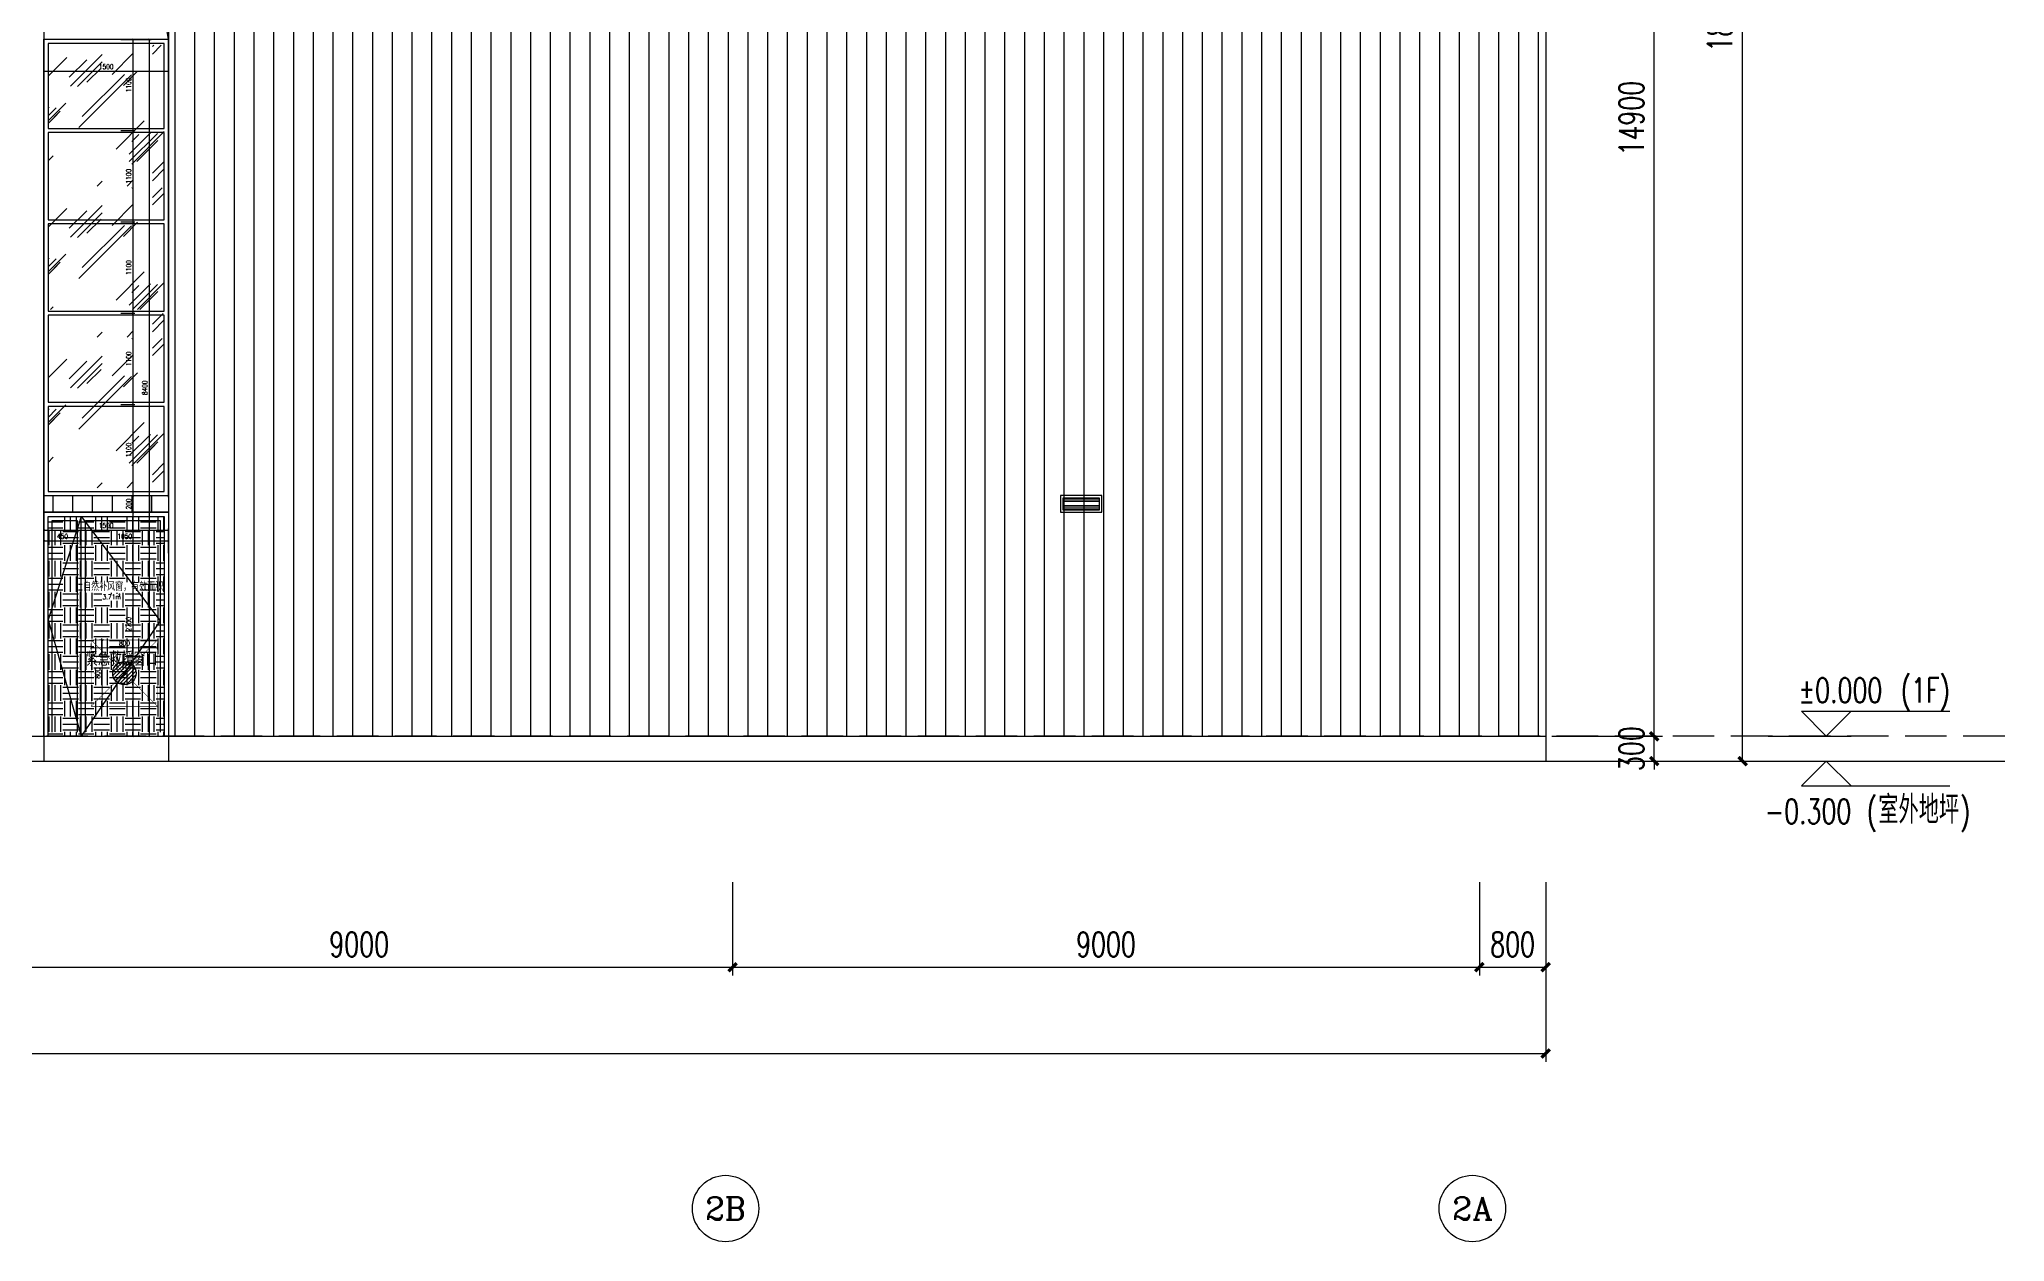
# Model space of a CAD drawing. Extents: x -2377130 to 293730, y -2 to 754590.
# Drawn here: x -964376 to -940690, y 511145 to 525637 of the extents above; entities that cross this region are included whole.
import ezdxf
from ezdxf.enums import TextEntityAlignment as Align

# ---------------------------------------------------------------- set-up
doc = ezdxf.new("R2010")
doc.units = 0
doc.header["$LTSCALE"] = 1000
doc.header["$MEASUREMENT"] = 0
for name, pattern in [('__DASH', [0.35, 0.25, -0.1]), ('DASH', [0.35, 0.25, -0.1]), ('DOTE', [2.42, 2, -0.2, 0.02, -0.2])]:
    doc.linetypes.add(name, pattern=pattern)
doc.layers.get('Defpoints').update_dxf_attribs({"color": 210})
for name, color, linetype in [('A-AXIS-D', 1, 'Continuous'), ('A-AXIS-DOTE', 14, 'DOTE'), ('A-HATCH-2', 251, 'Continuous'), ('A-LIN-V', 9, 'Continuous'), ('A-WINDOW', 140, 'Continuous'), ('A-彩色打印层', 22, 'Continuous'), ('A-门窗表显示尺寸', 160, 'Continuous'), ('AS-WALL', 40, 'Continuous'), ('AXIS', 3, 'Continuous'), ('DIM_ELEV', 3, 'Continuous'), ('PUB_DIM', 3, 'Continuous'), ('PUB_TEXT', 7, 'Continuous'), ('SPACE', 7, 'Continuous'), ('SPACE_HATCH', 8, 'Continuous')]:
    doc.layers.add(name, color=color, linetype=linetype)
doc.layers.add('A-WALL-HATCH', color=8, linetype='Continuous', lineweight=13)
doc.styles.add('_TCH_AXIS', font='COMPLEX', dxfattribs={"bigfont": 'GBCBIG'})
doc.styles.add('_TCH_DIM', font='SIMPLEX', dxfattribs={"bigfont": 'GBCBIG'})
doc.styles.add('_TCH_DIM_T3', font='SIMPLEX', dxfattribs={"width": 0.705882, "bigfont": 'GBCBIG'})
doc.styles.add('_TCH_SPACE', font='SIMPLEX', dxfattribs={"height": 5, "bigfont": 'GBCBIG'})
doc.styles.add('A-DIM_T3', font='SIMPLEX', dxfattribs={"width": 0.705882, "bigfont": 'GBCBIG'})
doc.styles.add('STYLE1', font='')
doc.styles.get('STYLE1').set_extended_font_data('SimSun')
doc.dimstyles.new('_TCH_ARCH&&100', dxfattribs={"dimtxt": 297.5, "dimasz": 100, "dimexe": 100, "dimexo": 100, "dimgap": 126.25, "dimtad": 1, "dimdec": 0, "dimzin": 0, "dimdsep": 46, "dimtxsty": '_TCH_DIM_T3', "dimblk": 'ARCHTICK', "dimcen": 0.09, "dimclrt": 7, "dimazin": 2, "dimtfac": 1, "dimtdec": 0, "dimtix": 1, "dimtmove": 2, "dimatfit": 3, "dimfxl": 0, "dimtolj": 1, "dimtzin": 0, "dimarcsym": 0})
doc.dimstyles.new('_TCH_ARCH&&20', dxfattribs={"dimtxt": 59.5, "dimasz": 20, "dimexe": 20, "dimexo": 20, "dimgap": 25.25, "dimtad": 1, "dimdec": 0, "dimzin": 0, "dimdsep": 46, "dimtxsty": '_TCH_DIM_T3', "dimblk": 'ARCHTICK', "dimcen": 0.09, "dimclrt": 7, "dimazin": 2, "dimtfac": 1, "dimtdec": 0, "dimtix": 1, "dimtmove": 2, "dimatfit": 3, "dimfxl": 0, "dimtolj": 1, "dimtzin": 0, "dimarcsym": 0})
doc.dimstyles.new('A-DIM&&20', dxfattribs={"dimtxt": 59.5, "dimasz": 20, "dimexe": 20, "dimexo": 20, "dimgap": 25.25, "dimtad": 1, "dimdec": 0, "dimzin": 0, "dimdsep": 46, "dimtxsty": 'A-DIM_T3', "dimblk": 'ARCHTICK', "dimcen": 0.09, "dimclrt": 7, "dimazin": 2, "dimtfac": 1, "dimtdec": 0, "dimtix": 1, "dimtmove": 2, "dimatfit": 3, "dimfxl": 0, "dimtolj": 1, "dimtzin": 0, "dimarcsym": 0})

# ---------------------------------------------------------------- blocks, each defined once
blk = doc.blocks.new('_ArchTick')
at = {"color": 0, "linetype": 'ByBlock', "const_width": 0.4}
blk.add_lwpolyline([(-0.5, -0.5), (0.5, 0.5)], dxfattribs=at)
blk = doc.blocks.new('*D1118')
at = {"layer": 'A-AXIS-D', "color": 0, "lineweight": -2}
for p, q in [((-1104221, 515480), (-1104221, 513313)), ((-946221, 515480), (-946221, 513313)), ((-1104221, 513413), (-946221, 513413))]:
    blk.add_line(p, q, dxfattribs=at)
at = {"layer": 'Defpoints', "color": 0}
for p in [(-1104221, 515580), (-946221, 515580), (-946221, 513413)]:
    blk.add_point(p, dxfattribs=at)
at = {"layer": 'A-AXIS-D', "color": 0, "lineweight": -2, "xscale": 100, "yscale": 100, "zscale": 100, "rotation": 180}
blk.add_blockref('_ArchTick', (-1104221, 513413), dxfattribs=at)
at = {"layer": 'A-AXIS-D', "color": 0, "lineweight": -2, "xscale": 100, "yscale": 100, "zscale": 100}
blk.add_blockref('_ArchTick', (-946221, 513413), dxfattribs=at)
at = {"layer": 'A-AXIS-D', "color": 7, "insert": (-1025221, 513688), "char_height": 297.5, "attachment_point": 5, "style": '_TCH_DIM_T3'}
blk.add_mtext('\\A1;158000', dxfattribs=at)
blk = doc.blocks.new('*D1092')
at = {"layer": 'A-AXIS-D', "color": 0, "lineweight": -2}
for p, q in [((-945081, 534937), (-943748, 534937)), ((-943848, 516937), (-943848, 534937)), ((-945081, 516937), (-943748, 516937))]:
    blk.add_line(p, q, dxfattribs=at)
at = {"layer": 'Defpoints', "color": 0}
for p in [(-945181, 534937), (-943848, 534937), (-945181, 516937)]:
    blk.add_point(p, dxfattribs=at)
at = {"layer": 'A-AXIS-D', "color": 0, "lineweight": -2, "xscale": 100, "yscale": 100, "zscale": 100}
for p, rotation in [((-943848, 534937), 90), ((-943848, 516937), 270)]:
    blk.add_blockref('_ArchTick', p, dxfattribs=dict(at, rotation=rotation))
at = {"layer": 'A-AXIS-D', "color": 7, "insert": (-944123, 525937), "char_height": 297.5, "attachment_point": 5, "rotation": 90, "style": '_TCH_DIM_T3'}
blk.add_mtext('\\A1;18000', dxfattribs=at)
blk = doc.blocks.new('*D1091')
at = {"layer": 'A-AXIS-D', "color": 0, "lineweight": -2}
for p, q in [((-944914, 517237), (-944914, 517337)), ((-946147, 517237), (-944814, 517237)), ((-944914, 516937), (-944914, 517237)), ((-946147, 516937), (-944814, 516937)), ((-944914, 516937), (-944914, 516837))]:
    blk.add_line(p, q, dxfattribs=at)
at = {"layer": 'Defpoints', "color": 0}
for p in [(-946247, 517237), (-944914, 517237), (-946247, 516937)]:
    blk.add_point(p, dxfattribs=at)
at = {"layer": 'A-AXIS-D', "color": 0, "lineweight": -2, "xscale": 100, "yscale": 100, "zscale": 100}
for p, rotation in [((-944914, 517237), 270), ((-944914, 516937), 90)]:
    blk.add_blockref('_ArchTick', p, dxfattribs=dict(at, rotation=rotation))
at = {"layer": 'A-AXIS-D', "color": 7, "insert": (-945189, 517087), "char_height": 297.5, "attachment_point": 5, "rotation": 90, "style": '_TCH_DIM_T3'}
blk.add_mtext('\\A1;300', dxfattribs=at)
blk = doc.blocks.new('*D1090')
at = {"layer": 'A-AXIS-D', "color": 0, "lineweight": -2}
for p, q in [((-946147, 532137), (-944814, 532137)), ((-944914, 517237), (-944914, 532137)), ((-946147, 517237), (-944814, 517237))]:
    blk.add_line(p, q, dxfattribs=at)
at = {"layer": 'Defpoints', "color": 0}
for p in [(-946247, 532137), (-944914, 532137), (-946247, 517237)]:
    blk.add_point(p, dxfattribs=at)
at = {"layer": 'A-AXIS-D', "color": 0, "lineweight": -2, "xscale": 100, "yscale": 100, "zscale": 100}
for p, rotation in [((-944914, 532137), 90), ((-944914, 517237), 270)]:
    blk.add_blockref('_ArchTick', p, dxfattribs=dict(at, rotation=rotation))
at = {"layer": 'A-AXIS-D', "color": 7, "insert": (-945189, 524687), "char_height": 297.5, "attachment_point": 5, "rotation": 90, "style": '_TCH_DIM_T3'}
blk.add_mtext('\\A1;14900', dxfattribs=at)
blk = doc.blocks.new('*D1071')
at = {"layer": 'A-AXIS-D', "color": 0, "lineweight": -2}
for p, q in [((-965021, 515480), (-965021, 514353)), ((-956021, 515480), (-956021, 514353)), ((-965021, 514453), (-956021, 514453))]:
    blk.add_line(p, q, dxfattribs=at)
at = {"layer": 'Defpoints', "color": 0}
for p in [(-965021, 515580), (-956021, 515580), (-956021, 514453)]:
    blk.add_point(p, dxfattribs=at)
at = {"layer": 'A-AXIS-D', "color": 0, "lineweight": -2, "xscale": 100, "yscale": 100, "zscale": 100, "rotation": 180}
blk.add_blockref('_ArchTick', (-965021, 514453), dxfattribs=at)
at = {"layer": 'A-AXIS-D', "color": 0, "lineweight": -2, "xscale": 100, "yscale": 100, "zscale": 100}
blk.add_blockref('_ArchTick', (-956021, 514453), dxfattribs=at)
at = {"layer": 'A-AXIS-D', "color": 7, "insert": (-960521, 514728), "char_height": 297.5, "attachment_point": 5, "style": '_TCH_DIM_T3'}
blk.add_mtext('\\A1;9000', dxfattribs=at)
blk = doc.blocks.new('*D1070')
at = {"layer": 'A-AXIS-D', "color": 0, "lineweight": -2}
for p, q in [((-956021, 515480), (-956021, 514353)), ((-947021, 515480), (-947021, 514353)), ((-956021, 514453), (-947021, 514453))]:
    blk.add_line(p, q, dxfattribs=at)
at = {"layer": 'Defpoints', "color": 0}
for p in [(-956021, 515580), (-947021, 515580), (-947021, 514453)]:
    blk.add_point(p, dxfattribs=at)
at = {"layer": 'A-AXIS-D', "color": 0, "lineweight": -2, "xscale": 100, "yscale": 100, "zscale": 100, "rotation": 180}
blk.add_blockref('_ArchTick', (-956021, 514453), dxfattribs=at)
at = {"layer": 'A-AXIS-D', "color": 0, "lineweight": -2, "xscale": 100, "yscale": 100, "zscale": 100}
blk.add_blockref('_ArchTick', (-947021, 514453), dxfattribs=at)
at = {"layer": 'A-AXIS-D', "color": 7, "insert": (-951521, 514728), "char_height": 297.5, "attachment_point": 5, "style": '_TCH_DIM_T3'}
blk.add_mtext('\\A1;9000', dxfattribs=at)
blk = doc.blocks.new('*D1069')
at = {"layer": 'A-AXIS-D', "color": 0, "lineweight": -2}
for p, q in [((-947021, 515480), (-947021, 514353)), ((-946221, 515480), (-946221, 514353)), ((-947021, 514453), (-946221, 514453))]:
    blk.add_line(p, q, dxfattribs=at)
at = {"layer": 'Defpoints', "color": 0}
for p in [(-947021, 515580), (-946221, 515580), (-946221, 514453)]:
    blk.add_point(p, dxfattribs=at)
at = {"layer": 'A-AXIS-D', "color": 0, "lineweight": -2, "xscale": 100, "yscale": 100, "zscale": 100, "rotation": 180}
blk.add_blockref('_ArchTick', (-947021, 514453), dxfattribs=at)
at = {"layer": 'A-AXIS-D', "color": 0, "lineweight": -2, "xscale": 100, "yscale": 100, "zscale": 100}
blk.add_blockref('_ArchTick', (-946221, 514453), dxfattribs=at)
at = {"layer": 'A-AXIS-D', "color": 7, "insert": (-946621, 514728), "char_height": 297.5, "attachment_point": 5, "style": '_TCH_DIM_T3'}
blk.add_mtext('\\A1;800', dxfattribs=at)
blk = doc.blocks.new('*D775')
at = {"layer": 'A-门窗表显示尺寸', "color": 0, "lineweight": -2}
for p, q in [((-963395, 520137), (-963225, 520137)), ((-963395, 519937), (-963225, 519937)), ((-963245, 519937), (-963245, 520137))]:
    blk.add_line(p, q, dxfattribs=at)
at = {"layer": 'Defpoints', "color": 0}
for p in [(-963415, 520137), (-963415, 519937), (-963245, 520137)]:
    blk.add_point(p, dxfattribs=at)
at = {"layer": 'A-门窗表显示尺寸', "color": 0, "lineweight": -2, "xscale": 20, "yscale": 20, "zscale": 20}
for p, rotation in [((-963245, 520137), 90), ((-963245, 519937), 270)]:
    blk.add_blockref('_ArchTick', p, dxfattribs=dict(at, rotation=rotation))
at = {"layer": 'A-门窗表显示尺寸', "color": 7, "insert": (-963300, 520037), "char_height": 59.5, "attachment_point": 5, "rotation": 90, "style": '_TCH_DIM_T3'}
blk.add_mtext('\\A1;200', dxfattribs=at)
blk = doc.blocks.new('*D776')
at = {"layer": 'A-门窗表显示尺寸', "color": 0, "lineweight": -2}
for p, q in [((-963395, 521237), (-963225, 521237)), ((-963245, 520137), (-963245, 521237)), ((-963395, 520137), (-963225, 520137))]:
    blk.add_line(p, q, dxfattribs=at)
at = {"layer": 'Defpoints', "color": 0}
for p in [(-963415, 521237), (-963245, 521237), (-963415, 520137)]:
    blk.add_point(p, dxfattribs=at)
at = {"layer": 'A-门窗表显示尺寸', "color": 0, "lineweight": -2, "xscale": 20, "yscale": 20, "zscale": 20}
for p, rotation in [((-963245, 521237), 90), ((-963245, 520137), 270)]:
    blk.add_blockref('_ArchTick', p, dxfattribs=dict(at, rotation=rotation))
at = {"layer": 'A-门窗表显示尺寸', "color": 7, "insert": (-963300, 520687), "char_height": 59.5, "attachment_point": 5, "rotation": 90, "style": '_TCH_DIM_T3'}
blk.add_mtext('\\A1;1100', dxfattribs=at)
blk = doc.blocks.new('*D777')
at = {"layer": 'A-门窗表显示尺寸', "color": 0, "lineweight": -2}
for p, q in [((-963395, 522337), (-963225, 522337)), ((-963245, 521237), (-963245, 522337)), ((-963395, 521237), (-963225, 521237))]:
    blk.add_line(p, q, dxfattribs=at)
at = {"layer": 'Defpoints', "color": 0}
for p in [(-963415, 522337), (-963245, 522337), (-963415, 521237)]:
    blk.add_point(p, dxfattribs=at)
at = {"layer": 'A-门窗表显示尺寸', "color": 0, "lineweight": -2, "xscale": 20, "yscale": 20, "zscale": 20}
for p, rotation in [((-963245, 522337), 90), ((-963245, 521237), 270)]:
    blk.add_blockref('_ArchTick', p, dxfattribs=dict(at, rotation=rotation))
at = {"layer": 'A-门窗表显示尺寸', "color": 7, "insert": (-963300, 521787), "char_height": 59.5, "attachment_point": 5, "rotation": 90, "style": '_TCH_DIM_T3'}
blk.add_mtext('\\A1;1100', dxfattribs=at)
blk = doc.blocks.new('*D778')
at = {"layer": 'A-门窗表显示尺寸', "color": 0, "lineweight": -2}
for p, q in [((-963395, 523437), (-963225, 523437)), ((-963245, 522337), (-963245, 523437)), ((-963395, 522337), (-963225, 522337))]:
    blk.add_line(p, q, dxfattribs=at)
at = {"layer": 'Defpoints', "color": 0}
for p in [(-963415, 523437), (-963245, 523437), (-963415, 522337)]:
    blk.add_point(p, dxfattribs=at)
at = {"layer": 'A-门窗表显示尺寸', "color": 0, "lineweight": -2, "xscale": 20, "yscale": 20, "zscale": 20}
for p, rotation in [((-963245, 523437), 90), ((-963245, 522337), 270)]:
    blk.add_blockref('_ArchTick', p, dxfattribs=dict(at, rotation=rotation))
at = {"layer": 'A-门窗表显示尺寸', "color": 7, "insert": (-963300, 522887), "char_height": 59.5, "attachment_point": 5, "rotation": 90, "style": '_TCH_DIM_T3'}
blk.add_mtext('\\A1;1100', dxfattribs=at)
blk = doc.blocks.new('*D779')
at = {"layer": 'A-门窗表显示尺寸', "color": 0, "lineweight": -2}
for p, q in [((-963395, 524537), (-963225, 524537)), ((-963245, 523437), (-963245, 524537)), ((-963395, 523437), (-963225, 523437))]:
    blk.add_line(p, q, dxfattribs=at)
at = {"layer": 'Defpoints', "color": 0}
for p in [(-963415, 524537), (-963245, 524537), (-963415, 523437)]:
    blk.add_point(p, dxfattribs=at)
at = {"layer": 'A-门窗表显示尺寸', "color": 0, "lineweight": -2, "xscale": 20, "yscale": 20, "zscale": 20}
for p, rotation in [((-963245, 524537), 90), ((-963245, 523437), 270)]:
    blk.add_blockref('_ArchTick', p, dxfattribs=dict(at, rotation=rotation))
at = {"layer": 'A-门窗表显示尺寸', "color": 7, "insert": (-963300, 523987), "char_height": 59.5, "attachment_point": 5, "rotation": 90, "style": '_TCH_DIM_T3'}
blk.add_mtext('\\A1;1100', dxfattribs=at)
blk = doc.blocks.new('*D780')
at = {"layer": 'A-门窗表显示尺寸', "color": 0, "lineweight": -2}
for p, q in [((-963395, 525637), (-963225, 525637)), ((-963245, 524537), (-963245, 525637)), ((-963395, 524537), (-963225, 524537))]:
    blk.add_line(p, q, dxfattribs=at)
at = {"layer": 'Defpoints', "color": 0}
for p in [(-963415, 525637), (-963245, 525637), (-963415, 524537)]:
    blk.add_point(p, dxfattribs=at)
at = {"layer": 'A-门窗表显示尺寸', "color": 0, "lineweight": -2, "xscale": 20, "yscale": 20, "zscale": 20}
for p, rotation in [((-963245, 525637), 90), ((-963245, 524537), 270)]:
    blk.add_blockref('_ArchTick', p, dxfattribs=dict(at, rotation=rotation))
at = {"layer": 'A-门窗表显示尺寸', "color": 7, "insert": (-963300, 525087), "char_height": 59.5, "attachment_point": 5, "rotation": 90, "style": '_TCH_DIM_T3'}
blk.add_mtext('\\A1;1100', dxfattribs=at)
blk = doc.blocks.new('*D781')
at = {"layer": 'A-门窗表显示尺寸', "color": 0, "lineweight": -2}
for p, q in [((-963375, 525637), (-963030, 525637)), ((-963050, 517237), (-963050, 525637)), ((-963375, 517237), (-963030, 517237))]:
    blk.add_line(p, q, dxfattribs=at)
at = {"layer": 'Defpoints', "color": 0}
for p in [(-963395, 525637), (-963050, 525637), (-963395, 517237)]:
    blk.add_point(p, dxfattribs=at)
at = {"layer": 'A-门窗表显示尺寸', "color": 0, "lineweight": -2, "xscale": 20, "yscale": 20, "zscale": 20}
for p, rotation in [((-963050, 525637), 90), ((-963050, 517237), 270)]:
    blk.add_blockref('_ArchTick', p, dxfattribs=dict(at, rotation=rotation))
at = {"layer": 'A-门窗表显示尺寸', "color": 7, "insert": (-963105, 521437), "char_height": 59.5, "attachment_point": 5, "rotation": 90, "style": '_TCH_DIM_T3'}
blk.add_mtext('\\A1;8400', dxfattribs=at)
blk = doc.blocks.new('*D782')
at = {"layer": 'A-门窗表显示尺寸', "color": 0, "lineweight": -2}
for p, q in [((-964321, 525103), (-964321, 525272)), ((-964321, 525252), (-962821, 525252)), ((-962821, 525103), (-962821, 525272))]:
    blk.add_line(p, q, dxfattribs=at)
at = {"layer": 'Defpoints', "color": 0}
for p in [(-962821, 525252), (-964321, 525083), (-962821, 525083)]:
    blk.add_point(p, dxfattribs=at)
at = {"layer": 'A-门窗表显示尺寸', "color": 0, "lineweight": -2, "xscale": 20, "yscale": 20, "zscale": 20, "rotation": 180}
blk.add_blockref('_ArchTick', (-964321, 525252), dxfattribs=at)
at = {"layer": 'A-门窗表显示尺寸', "color": 0, "lineweight": -2, "xscale": 20, "yscale": 20, "zscale": 20}
blk.add_blockref('_ArchTick', (-962821, 525252), dxfattribs=at)
at = {"layer": 'A-门窗表显示尺寸', "color": 7, "insert": (-963571, 525307), "char_height": 59.5, "attachment_point": 5, "style": 'A-DIM_T3'}
blk.add_mtext('\\A1;1500', dxfattribs=at)
blk = doc.blocks.new('*D636')
at = {"layer": 'Defpoints', "color": 0}
for p in [(-1646821, 507410), (-1646021, 507410), (-1646021, 507337)]:
    blk.add_point(p, dxfattribs=at)
at = {"layer": 'PUB_DIM', "color": 0, "lineweight": -2}
for p, q in [((-1646821, 507390), (-1646821, 507317)), ((-1646021, 507390), (-1646021, 507317)), ((-1646821, 507337), (-1646021, 507337))]:
    blk.add_line(p, q, dxfattribs=at)
at = {"layer": 'PUB_DIM', "color": 0, "lineweight": -2, "xscale": 20, "yscale": 20, "zscale": 20, "rotation": 180}
blk.add_blockref('_ArchTick', (-1646821, 507337), dxfattribs=at)
at = {"layer": 'PUB_DIM', "color": 0, "lineweight": -2, "xscale": 20, "yscale": 20, "zscale": 20}
blk.add_blockref('_ArchTick', (-1646021, 507337), dxfattribs=at)
at = {"layer": 'PUB_DIM', "color": 7, "insert": (-1646421, 507392), "char_height": 59.5, "attachment_point": 5, "style": '_TCH_DIM_T3'}
blk.add_mtext('\\A1;800', dxfattribs=at)
blk = doc.blocks.new('*D637')
at = {"layer": 'Defpoints', "color": 0}
for p in [(-1646740, 507431), (-1646688, 507431), (-1646740, 506631)]:
    blk.add_point(p, dxfattribs=at)
at = {"layer": 'PUB_DIM', "color": 0, "lineweight": -2}
for p, q in [((-1646720, 507431), (-1646668, 507431)), ((-1646688, 506631), (-1646688, 507431)), ((-1646720, 506631), (-1646668, 506631))]:
    blk.add_line(p, q, dxfattribs=at)
at = {"layer": 'PUB_DIM', "color": 0, "lineweight": -2, "xscale": 20, "yscale": 20, "zscale": 20}
for p, rotation in [((-1646688, 507431), 90), ((-1646688, 506631), 270)]:
    blk.add_blockref('_ArchTick', p, dxfattribs=dict(at, rotation=rotation))
at = {"layer": 'PUB_DIM', "color": 7, "insert": (-1646743, 507031), "char_height": 59.5, "attachment_point": 5, "rotation": 90, "style": '_TCH_DIM_T3'}
blk.add_mtext('\\A1;800', dxfattribs=at)
blk = doc.blocks.new('*D822')
at = {"layer": 'A-门窗表显示尺寸', "color": 0, "lineweight": -2}
for p, q in [((-963381, 519937), (-963225, 519937)), ((-963245, 517237), (-963245, 519937)), ((-963381, 517237), (-963225, 517237))]:
    blk.add_line(p, q, dxfattribs=at)
at = {"layer": 'Defpoints', "color": 0}
for p in [(-963401, 519937), (-963245, 519937), (-963401, 517237)]:
    blk.add_point(p, dxfattribs=at)
at = {"layer": 'A-门窗表显示尺寸', "color": 0, "lineweight": -2, "xscale": 20, "yscale": 20, "zscale": 20}
for p, rotation in [((-963245, 519937), 90), ((-963245, 517237), 270)]:
    blk.add_blockref('_ArchTick', p, dxfattribs=dict(at, rotation=rotation))
at = {"layer": 'A-门窗表显示尺寸', "color": 7, "insert": (-963300, 518587), "char_height": 59.5, "attachment_point": 5, "rotation": 90, "style": 'A-DIM_T3'}
blk.add_mtext('\\A1;2700', dxfattribs=at)
blk = doc.blocks.new('*D823')
at = {"layer": 'A-门窗表显示尺寸', "color": 0, "lineweight": -2}
for p, q in [((-964321, 519443), (-964321, 519612)), ((-964321, 519592), (-963871, 519592)), ((-963871, 519443), (-963871, 519612))]:
    blk.add_line(p, q, dxfattribs=at)
at = {"layer": 'Defpoints', "color": 0}
for p in [(-963871, 519592), (-964321, 519423), (-963871, 519423)]:
    blk.add_point(p, dxfattribs=at)
at = {"layer": 'A-门窗表显示尺寸', "color": 0, "lineweight": -2, "xscale": 20, "yscale": 20, "zscale": 20, "rotation": 180}
blk.add_blockref('_ArchTick', (-964321, 519592), dxfattribs=at)
at = {"layer": 'A-门窗表显示尺寸', "color": 0, "lineweight": -2, "xscale": 20, "yscale": 20, "zscale": 20}
blk.add_blockref('_ArchTick', (-963871, 519592), dxfattribs=at)
at = {"layer": 'A-门窗表显示尺寸', "color": 7, "insert": (-964096, 519647), "char_height": 59.5, "attachment_point": 5, "style": 'A-DIM_T3'}
blk.add_mtext('\\A1;450', dxfattribs=at)
blk = doc.blocks.new('*D824')
at = {"layer": 'A-门窗表显示尺寸', "color": 0, "lineweight": -2}
for p, q in [((-963871, 519443), (-963871, 519612)), ((-963871, 519592), (-962821, 519592)), ((-962821, 519443), (-962821, 519612))]:
    blk.add_line(p, q, dxfattribs=at)
at = {"layer": 'Defpoints', "color": 0}
for p in [(-962821, 519592), (-963871, 519423), (-962821, 519423)]:
    blk.add_point(p, dxfattribs=at)
at = {"layer": 'A-门窗表显示尺寸', "color": 0, "lineweight": -2, "xscale": 20, "yscale": 20, "zscale": 20, "rotation": 180}
blk.add_blockref('_ArchTick', (-963871, 519592), dxfattribs=at)
at = {"layer": 'A-门窗表显示尺寸', "color": 0, "lineweight": -2, "xscale": 20, "yscale": 20, "zscale": 20}
blk.add_blockref('_ArchTick', (-962821, 519592), dxfattribs=at)
at = {"layer": 'A-门窗表显示尺寸', "color": 7, "insert": (-963346, 519647), "char_height": 59.5, "attachment_point": 5, "style": 'A-DIM_T3'}
blk.add_mtext('\\A1;1050', dxfattribs=at)
blk = doc.blocks.new('*D825')
at = {"layer": 'A-门窗表显示尺寸', "color": 0, "lineweight": -2}
for p, q in [((-964321, 519573), (-964321, 519742)), ((-964321, 519722), (-962821, 519722)), ((-962821, 519573), (-962821, 519742))]:
    blk.add_line(p, q, dxfattribs=at)
at = {"layer": 'Defpoints', "color": 0}
for p in [(-962821, 519722), (-964321, 519553), (-962821, 519553)]:
    blk.add_point(p, dxfattribs=at)
at = {"layer": 'A-门窗表显示尺寸', "color": 0, "lineweight": -2, "xscale": 20, "yscale": 20, "zscale": 20, "rotation": 180}
blk.add_blockref('_ArchTick', (-964321, 519722), dxfattribs=at)
at = {"layer": 'A-门窗表显示尺寸', "color": 0, "lineweight": -2, "xscale": 20, "yscale": 20, "zscale": 20}
blk.add_blockref('_ArchTick', (-962821, 519722), dxfattribs=at)
at = {"layer": 'A-门窗表显示尺寸', "color": 7, "insert": (-963571, 519777), "char_height": 59.5, "attachment_point": 5, "style": 'A-DIM_T3'}
blk.add_mtext('\\A1;1500', dxfattribs=at)
blk = doc.blocks.new('w4243')
at = {"layer": 'A-彩色打印层'}
h = blk.add_hatch(dxfattribs=at)
h.set_pattern_fill('ANSI31', color=8, scale=20)
h.set_pattern_definition([(45, (-3059238.806, -1095315.762), (-22.4506403, 22.4506403), [])])
edge = h.paths.add_edge_path()
edge.add_arc((-1646421.1, 507031.1), 140.7, 0, 360)
at = {"layer": 'A-彩色打印层', "color": 8, "linetype": 'DASH', "const_width": 5}
blk.add_lwpolyline([(-1646821.1, 507431.1), (-1646021.1, 507431.1), (-1646021.1, 506631.1), (-1646821.1, 506631.1)], close=True, dxfattribs=at)
for points in [[(-1646821.1, 507431.1), (-1646021.1, 506631.1)], [(-1646021.1, 507431.1), (-1646821.1, 506631.1)]]:
    blk.add_lwpolyline(points, dxfattribs=at)
at = {"layer": 'A-彩色打印层', "color": 8, "ltscale": 0.5}
blk.add_circle((-1646421.1, 507031.1), 140.7, dxfattribs=at)
at = {"layer": 'AXIS', "color": 8, "linetype": 'Continuous', "style": 'STYLE1', "width": 0.7}
blk.add_text('紧急救援窗口', height=150, dxfattribs=at).set_placement((-1646882.7, 507134))
at = {"layer": 'PUB_DIM', "color": 8}
for p1, p2, distance, picture, middle in [((-1646821.1, 507410), (-1646021.1, 507410), -73.3, '*D636', (-1646421.1, 507391.7)), ((-1646739.9, 506631.1), (-1646739.9, 507431.1), -51.4, '*D637', (-1646743.4, 507031.1))]:
    dim = blk.add_aligned_dim(p1=p1, p2=p2, distance=distance, dimstyle='_TCH_ARCH&&20', dxfattribs=at)
    dim.commit()
    dim.dimension.update_dxf_attribs({"geometry": picture, "text_midpoint": middle})

msp = doc.modelspace()

# ---------------------------------------------------------------- hatches: boundary and pattern name
at = {"layer": 'A-HATCH-2'}
h = msp.add_hatch(dxfattribs=at)
h.set_pattern_fill('ANSI31', color=8, scale=150, angle=45)
h.set_pattern_definition([(90, (775769.73, -100), (-238.125, 0), [])])
h.paths.add_polyline_path([(-964320.7, 520137.5), (-962820.7, 520137.5), (-962820.7, 519937.5), (-964320.7, 519937.5)])
at = {"layer": 'A-WALL-HATCH'}
h = msp.add_hatch(dxfattribs=at)
h.set_pattern_fill('玻璃2', color=8, scale=100)
h.set_pattern_definition([(45, (3789639.7, 40), (0, 1527.35065), [600, -360, 600, -360, 240, -523.28157]), (45, (3789609.7, 70), (0, 1527.35065), [480, -600, 360, -360, 420, -463.28157]), (45, (3789609.7, 160), (0, 1527.35065), [360, -720, 240, -360, 540, -463.28157]), (45, (3789699.7, 70), (0, 1527.35065), [360, -720, 300, -1303.2815]), (45, (3789789.7, 160), (0, 1527.35065), [180, -900, 120, -1483.2815]), (45, (3789639.7, 310), (0, 1527.35065), [120, -900, 120, -480, 300, -763.28157]), (45, (3790179.7, 220), (0, 1527.35065), [600, -900, 720, -475.28157]), (45, (3790179.7, 130), (0, 1527.35065), [840, -600, 900, -355.28157]), (45, (3790329.7, 250), (0, -1697.05627), [600, -840, 480, -763.28157]), (45, (3790239.7, 430), (0, 1527.35065), [300, -1200, 360, -823.28157]), (45, (3790419.7, 340), (0, 1527.35065), [240, -1200, 240, -1003.2815])])
h.paths.add_polyline_path([(-964270.7, 523867.5), (-962870.7, 523867.5), (-962870.7, 525567.5), (-964270.7, 525567.5)])
h = msp.add_hatch(dxfattribs=at)
h.set_pattern_fill('玻璃2', color=8, scale=100)
h.set_pattern_definition([(45, (3789639.7, -1780), (0, 1527.35065), [600, -360, 600, -360, 240, -523.28157]), (45, (3789609.7, -1750), (0, 1527.35065), [480, -600, 360, -360, 420, -463.28157]), (45, (3789609.7, -1660), (0, 1527.35065), [360, -720, 240, -360, 540, -463.28157]), (45, (3789699.7, -1750), (0, 1527.35065), [360, -720, 300, -1303.2815]), (45, (3789789.7, -1660), (0, 1527.35065), [180, -900, 120, -1483.2815]), (45, (3789639.7, -1510), (0, 1527.35065), [120, -900, 120, -480, 300, -763.28157]), (45, (3790179.7, -1600), (0, 1527.35065), [600, -900, 720, -475.28157]), (45, (3790179.7, -1690), (0, 1527.35065), [840, -600, 900, -355.28157]), (45, (3790329.7, -1570), (0, -1697.05627), [600, -840, 480, -763.28157]), (45, (3790239.7, -1390), (0, 1527.35065), [300, -1200, 360, -823.28157]), (45, (3790419.7, -1480), (0, 1527.35065), [240, -1200, 240, -1003.2815])])
h.paths.add_polyline_path([(-962870.7, 522332.5), (-964270.7, 522332.5), (-964270.7, 522047.5), (-962870.7, 522047.5)])
h.paths.add_polyline_path([(-964270.7, 522382.5), (-962870.7, 522382.5), (-962870.7, 523847.5), (-964270.7, 523847.5)])
h = msp.add_hatch(dxfattribs=at)
h.set_pattern_fill('玻璃2', color=8, scale=100)
h.set_pattern_definition([(45, (3789639.7, -3595), (0, 1527.35065), [600, -360, 600, -360, 240, -523.28157]), (45, (3789609.7, -3565), (0, 1527.35065), [480, -600, 360, -360, 420, -463.28157]), (45, (3789609.7, -3475), (0, 1527.35065), [360, -720, 240, -360, 540, -463.28157]), (45, (3789699.7, -3565), (0, 1527.35065), [360, -720, 300, -1303.2815]), (45, (3789789.7, -3475), (0, 1527.35065), [180, -900, 120, -1483.2815]), (45, (3789639.7, -3325), (0, 1527.35065), [120, -900, 120, -480, 300, -763.28157]), (45, (3790179.7, -3415), (0, 1527.35065), [600, -900, 720, -475.28157]), (45, (3790179.7, -3505), (0, 1527.35065), [840, -600, 900, -355.28157]), (45, (3790329.7, -3385), (0, -1697.05627), [600, -840, 480, -763.28157]), (45, (3790239.7, -3205), (0, 1527.35065), [300, -1200, 360, -823.28157]), (45, (3790419.7, -3295), (0, 1527.35065), [240, -1200, 240, -1003.2815])])
h.paths.add_polyline_path([(-964270.7, 520232.5), (-962870.7, 520232.5), (-962870.7, 522032.5), (-964270.7, 522032.5)])
h = msp.add_hatch(dxfattribs=at)
h.set_pattern_fill('ANSI34', color=8, scale=10, angle=135)
h.set_pattern_definition([(180, (712909.5, -6e-11), (-7e-15, -95.25), []), (180, (712893.62, 15.875), (-7e-15, -95.25), []), (180, (712877.75, 31.75), (-7e-15, -95.25), []), (180, (712861.87, 47.625), (-7e-15, -95.25), [])])
h.paths.add_polyline_path([(-952040.7, 519967.5), (-951600.7, 519967.5), (-951600.7, 520107.5), (-952040.7, 520107.5)])
at = {"layer": 'SPACE_HATCH'}
h = msp.add_hatch(dxfattribs=at)
h.set_pattern_fill('土壤', color=8, scale=50, style=0)
h.set_pattern_definition([(0, (858219.73, -5e-08), (187.5, 187.5), [187.5, -187.5]), (0, (858219.73, 70.31), (187.5, 187.5), [187.5, -187.5]), (0, (858219.73, 140.62), (187.5, 187.5), [187.5, -187.5]), (90, (858243.17, 164.06), (-187.5, 187.5), [187.5, -187.5]), (90, (858313.48, 164.06), (-187.5, 187.5), [187.5, -187.5]), (90, (858383.8, 164.06), (-187.5, 187.5), [187.5, -187.5])])
h.paths.add_polyline_path([(-962870.7, 517237.5), (-964270.7, 517237.5), (-964270.7, 519887.5), (-962870.7, 519887.5)])
h.paths.add_polyline_path([(-963860.9, 518964), (-963156.4, 518964), (-963156.4, 519094), (-963860.9, 519094)])
h.paths.add_polyline_path([(-963622.1, 518870.8), (-963396.7, 518870.8), (-963396.7, 518955), (-963622.1, 518955)])

# ---------------------------------------------------------------- linework, layer by layer
at = {"layer": 'A-AXIS-D', "color": 8}
for centre in [(-956105.6, 511544.7), (-947105.6, 511544.7)]:
    msp.add_circle(centre, 400, dxfattribs=at)
at = {"layer": 'A-AXIS-DOTE', "color": 8, "linetype": '__DASH', "ltscale": 2}
msp.add_line((-940690, 517237.5), (-1111279.8, 517237.5), dxfattribs=at)
at = {"layer": 'A-HATCH-2', "color": 8, "linetype": 'Continuous'}
for p, q in [((-962739.4, 517237.5), (-962739.4, 534887.5)), ((-962501.2, 517237.5), (-962501.2, 534887.5)), ((-962263.1, 517237.5), (-962263.1, 534887.5)), ((-962025, 517237.5), (-962025, 534887.5)), ((-961786.9, 517237.5), (-961786.9, 534887.5)), ((-961548.8, 517237.5), (-961548.8, 534887.5)), ((-961310.6, 517237.5), (-961310.6, 534887.5)), ((-961072.5, 517237.5), (-961072.5, 534887.5)), ((-960834.4, 517237.5), (-960834.4, 534887.5)), ((-960596.2, 517237.5), (-960596.2, 534887.5)), ((-960358.1, 517237.5), (-960358.1, 534887.5)), ((-960120, 517237.5), (-960120, 534887.5)), ((-959881.9, 517237.5), (-959881.9, 534887.5)), ((-959643.8, 517237.5), (-959643.8, 534887.5)), ((-959405.6, 517237.5), (-959405.6, 534887.5)), ((-959167.5, 517237.5), (-959167.5, 534887.5)), ((-958929.4, 517237.5), (-958929.4, 534887.5)), ((-958691.2, 517237.5), (-958691.2, 534887.5)), ((-958453.1, 517237.5), (-958453.1, 534887.5)), ((-958215, 517237.5), (-958215, 534887.5)), ((-957976.9, 517237.5), (-957976.9, 534887.5)), ((-957738.8, 517237.5), (-957738.8, 534887.5)), ((-957500.6, 517237.5), (-957500.6, 534887.5)), ((-957262.5, 517237.5), (-957262.5, 534887.5)), ((-957024.4, 517237.5), (-957024.4, 534887.5)), ((-956786.2, 517237.5), (-956786.2, 534887.5)), ((-956548.1, 517237.5), (-956548.1, 534887.5)), ((-956310, 517237.5), (-956310, 534887.5)), ((-956071.9, 517237.5), (-956071.9, 534887.5)), ((-955833.8, 517237.5), (-955833.8, 534887.5)), ((-955595.6, 517237.5), (-955595.6, 534887.5)), ((-955357.5, 517237.5), (-955357.5, 534887.5)), ((-955119.4, 517237.5), (-955119.4, 534887.5)), ((-954881.2, 517237.5), (-954881.2, 534887.5)), ((-954643.1, 517237.5), (-954643.1, 534887.5)), ((-954405, 517237.5), (-954405, 534887.5)), ((-954166.9, 517237.5), (-954166.9, 534887.5)), ((-953928.8, 517237.5), (-953928.8, 534887.5)), ((-953690.6, 517237.5), (-953690.6, 534887.5)), ((-953452.5, 517237.5), (-953452.5, 534887.5)), ((-953214.4, 517237.5), (-953214.4, 534887.5)), ((-952976.2, 517237.5), (-952976.2, 534887.5)), ((-952738.1, 517237.5), (-952738.1, 534887.5)), ((-952500, 517237.5), (-952500, 534887.5)), ((-952261.9, 517237.5), (-952261.9, 534887.5)), ((-952023.8, 517237.5), (-952023.8, 534887.5)), ((-951785.6, 517237.5), (-951785.6, 534887.5)), ((-951547.5, 517237.5), (-951547.5, 534887.5)), ((-951309.4, 517237.5), (-951309.4, 534887.5)), ((-951071.2, 517237.5), (-951071.2, 534887.5)), ((-950833.1, 517237.5), (-950833.1, 534887.5)), ((-950595, 517237.5), (-950595, 534887.5)), ((-950356.9, 517237.5), (-950356.9, 534887.5)), ((-950118.8, 517237.5), (-950118.8, 534887.5)), ((-949880.6, 517237.5), (-949880.6, 534887.5)), ((-949642.5, 517237.5), (-949642.5, 534887.5)), ((-949404.4, 517237.5), (-949404.4, 534887.5)), ((-949166.2, 517237.5), (-949166.2, 534887.5)), ((-948928.1, 517237.5), (-948928.1, 534887.5)), ((-948690, 517237.5), (-948690, 534887.5)), ((-948451.9, 517237.5), (-948451.9, 534887.5)), ((-948213.8, 517237.5), (-948213.8, 534887.5)), ((-947975.6, 517237.5), (-947975.6, 534887.5)), ((-947737.5, 517237.5), (-947737.5, 534887.5)), ((-947499.4, 517237.5), (-947499.4, 534887.5)), ((-947261.2, 517237.5), (-947261.2, 534887.5)), ((-947023.1, 517237.5), (-947023.1, 534887.5)), ((-946785, 517237.5), (-946785, 534887.5)), ((-946546.9, 517237.5), (-946546.9, 534887.5)), ((-946308.8, 517237.5), (-946308.8, 534887.5))]:
    msp.add_line(p, q, dxfattribs=at)
at = {"layer": 'A-LIN-V', "color": 8}
for p, q in [((-964320.7, 534887.5), (-964320.7, 516937.5)), ((-962820.7, 534887.5), (-962820.7, 516937.5)), ((-946220.7, 534937.5), (-946220.7, 516937.5)), ((-964320.7, 525637.5), (-962820.7, 525637.5)), ((-964320.7, 520137.5), (-962920.7, 520137.5)), ((-1104220.7, 517237.5), (-946220.7, 517237.5))]:
    msp.add_line(p, q, dxfattribs=at)
at = {"layer": 'A-WALL-HATCH', "color": 8}
msp.add_line((-963044.6, 519937.5), (-963044.6, 520137.5), dxfattribs=at)
at = {"layer": 'A-WINDOW', "color": 8}
for p, q in [((-964320.7, 520117.5), (-964320.7, 525637.5)), ((-964320.7, 525637.5), (-962820.7, 525637.5)), ((-962820.7, 520117.5), (-962820.7, 525637.5)), ((-964320.7, 520137.5), (-962820.7, 520137.5)), ((-964320.7, 519937.5), (-962820.7, 519937.5)), ((-964320.7, 517237.5), (-964320.7, 519937.5)), ((-962820.7, 519937.5), (-962820.7, 517237.5)), ((-964270.7, 517237.5), (-964270.7, 519887.5)), ((-964270.7, 519887.5), (-963870.7, 519887.5)), ((-964220.7, 517287.5), (-964220.7, 519837.5)), ((-964220.7, 519837.5), (-963920.7, 519837.5)), ((-963920.7, 519837.5), (-963920.7, 517287.5)), ((-963870.7, 517237.5), (-963870.7, 519887.5)), ((-963870.7, 519887.5), (-962870.7, 519887.5)), ((-963820.3, 517287.5), (-963820.3, 519837.5)), ((-963820.3, 519837.5), (-962920.7, 519837.5)), ((-962920.7, 519837.5), (-962920.7, 517287.5)), ((-962870.7, 519887.5), (-962870.7, 517237.5))]:
    msp.add_line(p, q, dxfattribs=at)
for points in [[(-964270.7, 524562.5), (-962870.7, 524562.5), (-962870.7, 525587.5), (-964270.7, 525587.5)], [(-964270.7, 523462.5), (-962870.7, 523462.5), (-962870.7, 524512.5), (-964270.7, 524512.5)], [(-964270.7, 522362.5), (-962870.7, 522362.5), (-962870.7, 523412.5), (-964270.7, 523412.5)], [(-964270.7, 522312.5), (-964270.7, 521262.5), (-962870.7, 521262.5), (-962870.7, 522312.5)], [(-964270.7, 520187.5), (-962870.7, 520187.5), (-962870.7, 521212.5), (-964270.7, 521212.5)], [(-964320.7, 520137.5), (-962820.7, 520137.5), (-962820.7, 519937.5), (-964320.7, 519937.5)], [(-952070.7, 519937.5), (-951570.7, 519937.5), (-951570.7, 520137.5), (-952070.7, 520137.5)], [(-952040.7, 519967.5), (-951600.7, 519967.5), (-951600.7, 520107.5), (-952040.7, 520107.5)]]:
    msp.add_lwpolyline(points, close=True, dxfattribs=at)
for points in [[(-963870.7, 519887.5), (-964270.7, 518640), (-963870.7, 517237.5)], [(-963870.7, 519887.5), (-962920.7, 518630), (-963870.7, 517237.5)]]:
    msp.add_lwpolyline(points, dxfattribs=at)
at = {"layer": 'AS-WALL', "color": 8}
for p, q in [((-962820.7, 525637.5), (-964320.7, 534887.5)), ((-1111279.8, 516937.5), (-940690, 516937.5))]:
    msp.add_line(p, q, dxfattribs=at)
at = {"layer": 'DIM_ELEV', "color": 8}
for p, q in [((-942840.3, 517237.5), (-943140.3, 517537.5)), ((-943140.3, 517537.5), (-941352.3, 517537.5)), ((-942840.3, 517237.5), (-942540.3, 517537.5)), ((-943540.3, 517237.5), (-942540.3, 517237.5)), ((-943540.3, 516937.5), (-942540.3, 516937.5)), ((-942840.3, 516937.5), (-943140.3, 516637.5)), ((-942840.3, 516937.5), (-942540.3, 516637.5)), ((-943140.3, 516637.5), (-941352.3, 516637.5))]:
    msp.add_line(p, q, dxfattribs=at)

# ---------------------------------------------------------------- block references
at = {"layer": 'A-WALL-HATCH', "color": 8}
msp.add_blockref('w4243', (683070.6, 10966.4), dxfattribs=at)

# ---------------------------------------------------------------- texts
at = {"layer": 'PUB_TEXT', "color": 8, "style": '_TCH_DIM', "width": 0.705882}
for s, p in [('%%P0.000', (-943173, 517642.5)), ('(1F)', (-941943, 517642.5)), ('-0.300', (-943582.4, 516182.5)), ('(', (-942352.4, 516182.5)), (')', (-941229.4, 516182.5))]:
    msp.add_text(s, height=297.5, dxfattribs=at).set_placement(p)
at = {"layer": 'PUB_TEXT', "color": 8, "style": '_TCH_DIM'}
msp.add_text('室外地坪', height=337.59, dxfattribs=at).set_placement((-942212.4, 516182.5))
at = {"layer": 'PUB_TEXT', "color": 8, "style": '_TCH_AXIS'}
for s, height, p, p2 in [('2B', 276.42, (-956349.1, 511406.5), (-955862.1, 511406.5)), ('2A', 270.86, (-947350.6, 511409.3), (-946860.5, 511409.3))]:
    msp.add_text(s, height=height, dxfattribs=at).set_placement(p, p2, align=Align.FIT)
at = {"layer": 'SPACE', "color": 8, "style": '_TCH_SPACE'}
msp.add_text('自然补风窗，有效面积', height=96.45, dxfattribs=at).set_placement((-963847.9, 518990))
at = {"layer": 'SPACE', "color": 8, "style": '_TCH_SPACE', "width": 0.705882}
for s, height, p in [('3.71m', 59.5, (-963613.7, 518887.6)), ('2', 29.8, (-963421.7, 518922.6))]:
    msp.add_text(s, height=height, dxfattribs=at).set_placement(p)

# ---------------------------------------------------------------- dimensions: what is measured, and where the dimension line sits
at = {"layer": 'A-AXIS-D', "color": 8}
for p1, p2, picture, middle in [((-945181.2, 516937.5), (-945181.2, 534937.5), '*D1092', (-944122.8, 525937.5)), ((-946246.9, 517237.5), (-946246.9, 532137.5), '*D1090', (-945188.6, 524687.5)), ((-946246.9, 516937.5), (-946246.9, 517237.5), '*D1091', (-945188.6, 517087.5))]:
    dim = msp.add_aligned_dim(p1=p1, p2=p2, distance=-1333.3, dimstyle='_TCH_ARCH&&100', dxfattribs=at)
    dim.commit()
    dim.dimension.update_dxf_attribs({"geometry": picture, "text_midpoint": middle})
for base, p1, p2, picture, middle in [((-946220.7, 513413.4), (-1104220.7, 515580), (-946220.7, 515580), '*D1118', (-1025220.7, 513688.4)), ((-956020.7, 514453.4), (-965020.7, 515580), (-956020.7, 515580), '*D1071', (-960520.7, 514728.4)), ((-947020.7, 514453.4), (-956020.7, 515580), (-947020.7, 515580), '*D1070', (-951520.7, 514728.4)), ((-946220.7, 514453.4), (-947020.7, 515580), (-946220.7, 515580), '*D1069', (-946620.7, 514728.4))]:
    dim = msp.add_linear_dim(base=base, p1=p1, p2=p2, angle=0, dimstyle='_TCH_ARCH&&100', override={"dimgap": 0}, dxfattribs=at)
    dim.commit()
    dim.dimension.update_dxf_attribs({"geometry": picture, "text_midpoint": middle, "dimtype": 161})
at = {"layer": 'A-门窗表显示尺寸', "color": 8}
for p1, p2, distance, dimstyle, picture, middle in [((-963414.6, 524537.5), (-963414.6, 525637.5), -170, '_TCH_ARCH&&20', '*D780', (-963299.6, 525087.5)), ((-963394.6, 517237.5), (-963394.6, 525637.5), -344.3, '_TCH_ARCH&&20', '*D781', (-963105.3, 521437.5)), ((-964320.7, 525082.5), (-962820.7, 525082.5), 169.5, 'A-DIM&&20', '*D782', (-963570.7, 525307)), ((-963414.6, 523437.5), (-963414.6, 524537.5), -170, '_TCH_ARCH&&20', '*D779', (-963299.6, 523987.5)), ((-963414.6, 522337.5), (-963414.6, 523437.5), -170, '_TCH_ARCH&&20', '*D778', (-963299.6, 522887.5)), ((-963414.6, 521237.5), (-963414.6, 522337.5), -170, '_TCH_ARCH&&20', '*D777', (-963299.6, 521787.5)), ((-963414.6, 520137.5), (-963414.6, 521237.5), -170, '_TCH_ARCH&&20', '*D776', (-963299.6, 520687.5)), ((-963414.6, 519937.5), (-963414.6, 520137.5), -170, '_TCH_ARCH&&20', '*D775', (-963299.6, 520037.5)), ((-963400.7, 517237.5), (-963400.7, 519937.5), -156.1, 'A-DIM&&20', '*D822', (-963299.6, 518587.5)), ((-964320.7, 519552.5), (-962820.7, 519552.5), 169.5, 'A-DIM&&20', '*D825', (-963570.7, 519777)), ((-964320.7, 519422.5), (-963870.7, 519422.5), 169.5, 'A-DIM&&20', '*D823', (-964095.7, 519647)), ((-963870.7, 519422.5), (-962820.7, 519422.5), 169.5, 'A-DIM&&20', '*D824', (-963345.7, 519647))]:
    dim = msp.add_aligned_dim(p1=p1, p2=p2, distance=distance, dimstyle=dimstyle, dxfattribs=at)
    dim.commit()
    dim.dimension.update_dxf_attribs({"geometry": picture, "text_midpoint": middle})

doc.saveas('drawing.dxf')
